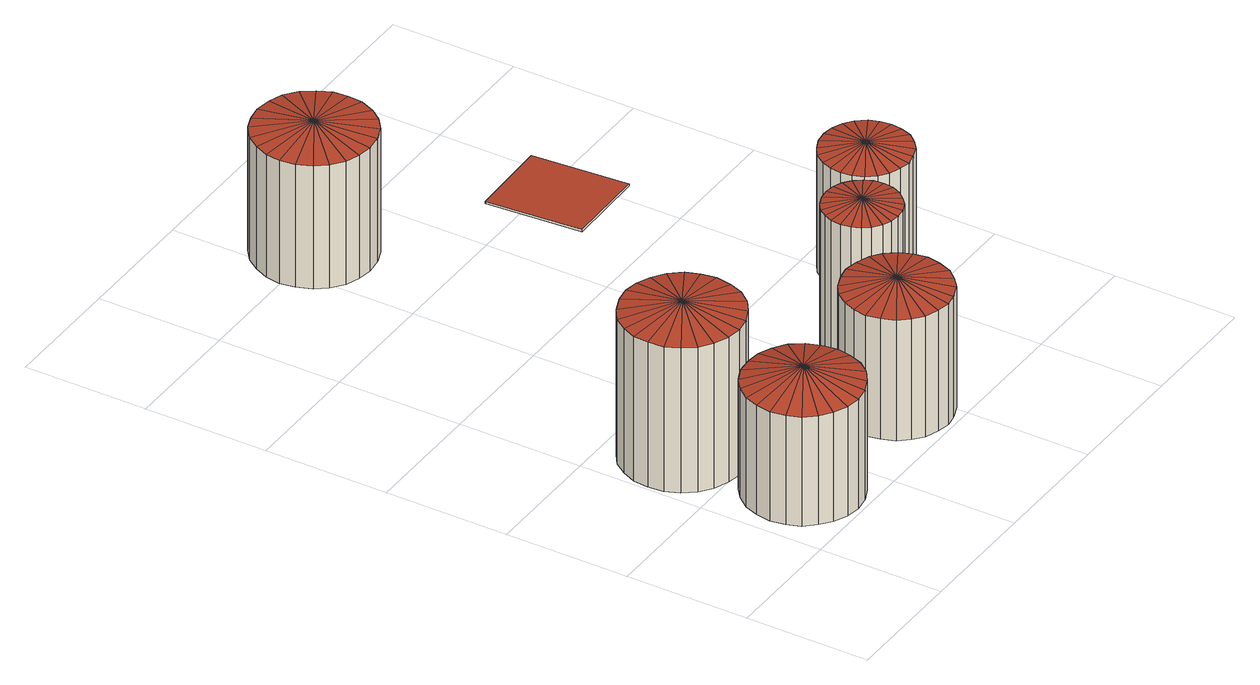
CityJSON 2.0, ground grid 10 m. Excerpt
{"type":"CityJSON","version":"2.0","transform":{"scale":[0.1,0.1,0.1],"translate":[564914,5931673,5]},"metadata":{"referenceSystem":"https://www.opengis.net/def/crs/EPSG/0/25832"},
"CityObjects":{
"building1":{"type":"Building","attributes":{"Grundfläche 2D":65.64,"Grundhöhe NN":5.63},"geometry":[{"type":"Solid","lod":"3","boundaries":[[[[0,1,2]],[[0,3,1]],[[0,2,4]],[[0,4,5]],[[0,5,6]],[[0,6,7]],[[0,7,8]],[[0,8,9]],[[0,9,10]],[[0,10,11]],[[0,11,12]],[[0,12,13]],[[0,13,14]],[[0,14,15]],[[0,15,16]],[[0,16,17]],[[0,17,18]],[[0,18,19]],[[0,19,20]],[[0,20,21]],[[0,21,22]],[[0,22,23]],[[0,23,24]],[[0,24,3]],[[25,26,2,1]],[[26,27,4,2]],[[27,28,5,4]],[[28,29,6,5]],[[29,30,7,6]],[[30,31,8,7]],[[31,32,9,8]],[[32,33,10,9]],[[33,34,11,10]],[[34,35,12,11]],[[35,36,13,12]],[[36,37,14,13]],[[37,38,15,14]],[[38,39,16,15]],[[39,40,17,16]],[[40,41,18,17]],[[41,42,19,18]],[[42,43,20,19]],[[43,44,21,20]],[[44,45,22,21]],[[45,46,23,22]],[[46,47,24,23]],[[48,25,1,3]],[[47,48,3,24]],[[38,37,36,35,34,33,32,31,30,29,28,27,26,25,48,47,46,45,44,43,42,41,40,39]]]],"semantics":{"surfaces":[{"type":"RoofSurface"},{"type":"WallSurface"},{"type":"GroundSurface"}],"values":[[0,0,0,0,0,0,0,0,0,0,0,0,0,0,0,0,0,0,0,0,0,0,0,0,1,1,1,1,1,1,1,1,1,1,1,1,1,1,1,1,1,1,1,1,1,1,1,1,2]]}}]},
"building2":{"type":"Building","attributes":{"Grundfläche 2D":69.13,"Grundhöhe NN":5.6},"geometry":[{"type":"Solid","lod":"3","boundaries":[[[[49,50,51]],[[51,50,52]],[[53,50,49]],[[54,50,53]],[[55,50,54]],[[56,50,55]],[[57,50,56]],[[58,50,57]],[[59,50,58]],[[60,50,59]],[[61,50,60]],[[62,50,61]],[[63,50,62]],[[64,50,63]],[[65,50,64]],[[66,50,65]],[[67,50,66]],[[68,50,67]],[[69,50,68]],[[70,50,69]],[[71,50,70]],[[72,50,71]],[[73,50,72]],[[52,50,73]],[[49,51,74,75]],[[51,52,76,74]],[[53,49,75,77]],[[54,53,77,78]],[[55,54,78,79]],[[56,55,79,80]],[[57,56,80,81]],[[58,57,81,82]],[[59,58,82,83]],[[60,59,83,84]],[[61,60,84,85]],[[62,61,85,86]],[[63,62,86,87]],[[64,63,87,88]],[[65,64,88,89]],[[66,65,89,90]],[[67,66,90,91]],[[68,67,91,92]],[[69,68,92,93]],[[70,69,93,94]],[[71,70,94,95]],[[72,71,95,96]],[[73,72,96,97]],[[52,73,97,76]],[[80,79,78,77,75,74,76,97,96,95,94,93,92,91,90,89,88,87,86,85,84,83,82,81]]]],"semantics":{"surfaces":[{"type":"RoofSurface"},{"type":"WallSurface"},{"type":"GroundSurface"}],"values":[[0,0,0,0,0,0,0,0,0,0,0,0,0,0,0,0,0,0,0,0,0,0,0,0,1,1,1,1,1,1,1,1,1,1,1,1,1,1,1,1,1,1,1,1,1,1,1,1,2]]}}]},
"building3":{"type":"Building","attributes":{"Grundfläche 2D":55.83,"Grundhöhe NN":5.48},"geometry":[{"type":"Solid","lod":"3","boundaries":[[[[98,99,100]],[[100,99,101]],[[102,99,98]],[[103,99,102]],[[104,99,103]],[[105,99,104]],[[106,99,105]],[[107,99,106]],[[108,99,107]],[[109,99,108]],[[110,99,109]],[[111,99,110]],[[112,99,111]],[[113,99,112]],[[114,99,113]],[[115,99,114]],[[116,99,115]],[[117,99,116]],[[118,99,117]],[[119,99,118]],[[120,99,119]],[[121,99,120]],[[122,99,121]],[[101,99,122]],[[98,100,123,124]],[[102,98,124,125]],[[103,102,125,126]],[[104,103,126,127]],[[105,104,127,128]],[[106,105,128,129]],[[107,106,129,130]],[[108,107,130,131]],[[109,108,131,132]],[[110,109,132,133]],[[111,110,133,134]],[[112,111,134,135]],[[113,112,135,136]],[[114,113,136,137]],[[115,114,137,138]],[[116,115,138,139]],[[117,116,139,140]],[[118,117,140,141]],[[119,118,141,142]],[[120,119,142,143]],[[100,101,144,123]],[[121,120,143,145]],[[122,121,145,146]],[[101,122,146,144]],[[123,144,146,145,143,142,141,140,139,138,137,136,135,134,133,132,131,130,129,128,127,126,125,124]]]],"semantics":{"surfaces":[{"type":"RoofSurface"},{"type":"WallSurface"},{"type":"GroundSurface"}],"values":[[0,0,0,0,0,0,0,0,0,0,0,0,0,0,0,0,0,0,0,0,0,0,0,0,1,1,1,1,1,1,1,1,1,1,1,1,1,1,1,1,1,1,1,1,1,1,1,1,2]]}}]},
"building4":{"type":"Building","attributes":{"Grundfläche 2D":28.25,"Grundhöhe NN":5.5},"geometry":[{"type":"Solid","lod":"3","boundaries":[[[[147,148,149]],[[149,148,150]],[[151,148,147]],[[152,148,151]],[[153,148,152]],[[154,148,153]],[[155,148,154]],[[156,148,155]],[[157,148,156]],[[158,148,157]],[[159,148,158]],[[160,148,159]],[[161,148,160]],[[162,148,161]],[[163,148,162]],[[164,148,163]],[[165,148,164]],[[166,148,165]],[[167,148,166]],[[168,148,167]],[[169,148,168]],[[170,148,169]],[[171,148,170]],[[150,148,171]],[[172,173,147,149]],[[173,174,151,147]],[[174,175,152,151]],[[176,172,149,150]],[[175,177,153,152]],[[177,178,154,153]],[[178,179,155,154]],[[179,180,156,155]],[[180,181,157,156]],[[181,182,158,157]],[[182,183,159,158]],[[183,184,160,159]],[[184,185,161,160]],[[185,186,162,161]],[[186,187,163,162]],[[187,188,164,163]],[[188,189,165,164]],[[189,190,166,165]],[[190,191,167,166]],[[191,192,168,167]],[[192,193,169,168]],[[193,194,170,169]],[[194,195,171,170]],[[195,176,150,171]],[[195,194,193,192,191,190,189,188,187,186,185,184,183,182,181,180,179,178,177,175,174,173,172,176]]]],"semantics":{"surfaces":[{"type":"RoofSurface"},{"type":"WallSurface"},{"type":"GroundSurface"}],"values":[[0,0,0,0,0,0,0,0,0,0,0,0,0,0,0,0,0,0,0,0,0,0,0,0,1,1,1,1,1,1,1,1,1,1,1,1,1,1,1,1,1,1,1,1,1,1,1,1,2]]}}]},
"building5":{"type":"Building","attributes":{"Grundfläche 2D":68.55,"Grundhöhe NN":5.56},"geometry":[{"type":"Solid","lod":"3","boundaries":[[[[196,197,198]],[[196,199,197]],[[196,198,200]],[[196,200,201]],[[196,201,202]],[[196,202,203]],[[196,203,204]],[[196,204,205]],[[196,205,206]],[[196,206,207]],[[196,207,208]],[[196,208,209]],[[196,209,210]],[[196,210,211]],[[196,211,212]],[[196,212,213]],[[196,213,214]],[[196,214,215]],[[196,215,216]],[[196,216,217]],[[196,217,218]],[[196,218,219]],[[196,219,220]],[[196,220,199]],[[221,222,198,197]],[[223,221,197,199]],[[224,225,220,219]],[[225,223,199,220]],[[222,226,200,198]],[[226,227,201,200]],[[227,228,202,201]],[[228,229,203,202]],[[229,230,204,203]],[[230,231,205,204]],[[231,232,206,205]],[[232,233,207,206]],[[233,234,208,207]],[[234,235,209,208]],[[235,236,210,209]],[[236,237,211,210]],[[237,238,212,211]],[[238,239,213,212]],[[239,240,214,213]],[[240,241,215,214]],[[241,242,216,215]],[[242,243,217,216]],[[243,244,218,217]],[[244,224,219,218]],[[238,237,236,235,234,233,232,231,230,229,228,227,226,222,221,223,225,224,244,243,242,241,240,239]]]],"semantics":{"surfaces":[{"type":"RoofSurface"},{"type":"WallSurface"},{"type":"GroundSurface"}],"values":[[0,0,0,0,0,0,0,0,0,0,0,0,0,0,0,0,0,0,0,0,0,0,0,0,1,1,1,1,1,1,1,1,1,1,1,1,1,1,1,1,1,1,1,1,1,1,1,1,2]]}}]},
"building6":{"type":"Building","attributes":{"Grundfläche 2D":56.27,"Grundhöhe NN":9.87},"geometry":[{"type":"Solid","lod":"3","boundaries":[[[[245,246,247,248]],[[249,250,248,247]],[[250,251,245,248]],[[251,252,246,245]],[[252,249,247,246]],[[252,251,250,249]]]],"semantics":{"surfaces":[{"type":"RoofSurface"},{"type":"WallSurface"},{"type":"GroundSurface"}],"values":[[0,1,1,1,1,2]]}}]},
"building7":{"type":"Building","attributes":{"Grundfläche 2D":38.88,"Grundhöhe NN":5.65},"geometry":[{"type":"Solid","lod":"3","boundaries":[[[[253,254,255]],[[253,256,254]],[[253,255,257]],[[253,257,258]],[[253,258,259]],[[253,259,260]],[[253,260,261]],[[253,261,262]],[[253,262,263]],[[253,263,264]],[[253,264,265]],[[253,265,266]],[[253,266,267]],[[253,267,268]],[[253,268,269]],[[253,269,270]],[[253,270,271]],[[253,271,272]],[[253,272,273]],[[253,273,274]],[[253,274,275]],[[253,275,276]],[[253,276,277]],[[253,277,256]],[[278,279,255,254]],[[280,281,256,277]],[[281,278,254,256]],[[279,282,257,255]],[[282,283,258,257]],[[283,284,259,258]],[[284,285,260,259]],[[285,286,261,260]],[[286,287,262,261]],[[287,288,263,262]],[[288,289,264,263]],[[289,290,265,264]],[[290,291,266,265]],[[291,292,267,266]],[[292,293,268,267]],[[293,294,269,268]],[[294,295,270,269]],[[295,296,271,270]],[[296,297,272,271]],[[297,298,273,272]],[[298,299,274,273]],[[299,300,275,274]],[[300,301,276,275]],[[301,280,277,276]],[[294,293,292,291,290,289,288,287,286,285,284,283,282,279,278,281,280,301,300,299,298,297,296,295]]]],"semantics":{"surfaces":[{"type":"RoofSurface"},{"type":"WallSurface"},{"type":"GroundSurface"}],"values":[[0,0,0,0,0,0,0,0,0,0,0,0,0,0,0,0,0,0,0,0,0,0,0,0,1,1,1,1,1,1,1,1,1,1,1,1,1,1,1,1,1,1,1,1,1,1,1,1,2]]}}]}
},
"vertices":[
[57,49,113],[13,61,100],[11,49,100],[17,72,100],[13,37,100],[17,26,100],[25,17,100],[34,10,100],[45,5,100],[57,3,100],[69,5,100],[80,10,100],[90,17,100],[97,26,100],[101,37,100],[103,49,100],[101,61,100],[97,72,100],[90,82,100],[80,89,100],[69,94,100],[57,95,100],[45,94,100],[34,89,100],[25,82,100],[13,61,6],[11,49,6],[13,37,6],[17,26,6],[25,17,6],[34,10,6],[45,5,6],[57,3,6],[69,5,6],[80,10,6],[90,17,6],[97,26,6],[101,37,6],[103,49,6],[101,61,6],[97,72,6],[90,82,6],[80,89,6],[69,94,6],[57,95,6],[45,94,6],[34,89,6],[25,82,6],[17,72,6],
[94,157,131],[49,145,139],[96,145,131],[94,132,131],[90,168,131],[82,178,131],[72,185,131],[61,190,131],[49,192,131],[37,190,131],[25,185,131],[15,178,131],[8,168,131],[3,157,131],[2,145,131],[3,132,131],[8,121,131],[15,111,131],[25,104,131],[37,99,131],[49,97,131],[61,99,131],[72,104,131],[82,111,131],[90,121,131],[96,145,6],[94,157,6],[94,132,6],[90,168,6],[82,178,6],[72,185,6],[61,190,6],[49,192,6],[37,190,6],[25,185,6],[15,178,6],[8,168,6],[3,157,6],[2,145,6],[3,132,6],[8,121,6],[15,111,6],[25,104,6],[37,99,6],[49,97,6],[61,99,6],[72,104,6],[82,111,6],[90,121,6],
[210,17,109],[181,47,117],[202,10,109],[191,6,109],[217,25,109],[221,36,109],[223,47,109],[221,58,109],[217,68,109],[210,77,109],[202,83,109],[191,87,109],[180,89,109],[170,87,109],[159,83,109],[151,77,109],[144,68,109],[140,58,109],[138,47,109],[140,36,109],[144,25,109],[151,17,109],[159,10,109],[170,6,109],[181,4,109],[202,10,5],[210,17,5],[217,25,5],[221,36,5],[223,47,5],[221,58,5],[217,68,5],[210,77,5],[202,83,5],[191,87,5],[180,89,5],[170,87,5],[159,83,5],[151,77,5],[144,68,5],[140,58,5],[138,47,5],[140,36,5],[144,25,5],[151,17,5],[159,10,5],[191,6,5],[170,6,5],[181,4,5],
[202,107,128],[232,107,133],[203,115,128],[206,122,128],[203,99,128],[206,92,128],[210,86,128],[217,81,128],[224,78,128],[232,77,128],[240,78,128],[247,81,128],[253,86,128],[258,92,128],[261,99,128],[262,107,128],[261,115,128],[258,122,128],[253,128,128],[247,133,128],[240,136,128],[232,137,128],[224,136,128],[217,133,128],[210,128,128],[203,115,5],[202,107,5],[203,99,5],[206,92,5],[206,122,5],[210,86,5],[217,81,5],[224,78,5],[232,77,5],[240,78,5],[247,81,5],[253,86,5],[258,92,5],[261,99,5],[262,107,5],[261,115,5],[258,122,5],[253,128,5],[247,133,5],[240,136,5],[232,137,5],[224,136,5],[217,133,5],[210,128,5],
[129,500,119],[142,455,112],[153,459,112],[129,453,112],[163,467,112],[170,476,112],[175,488,112],[176,500,112],[175,512,112],[170,523,112],[163,533,112],[153,541,112],[142,545,112],[129,547,112],[117,545,112],[106,541,112],[96,533,112],[89,523,112],[84,512,112],[82,500,112],[84,488,112],[89,476,112],[96,467,112],[106,459,112],[117,455,112],[142,455,6],[153,459,6],[129,453,6],[106,459,6],[117,455,6],[163,467,6],[170,476,6],[175,488,6],[176,500,6],[175,512,6],[170,523,6],[163,533,6],[153,541,6],[142,545,6],[129,547,6],[117,545,6],[106,541,6],[96,533,6],[89,523,6],[84,512,6],[82,500,6],[84,488,6],[89,476,6],[96,467,6],
[256,397,51],[184,391,56],[190,314,56],[262,319,51],[190,314,54],[262,319,49],[256,397,49],[184,391,54],
[317,156,114],[299,125,108],[308,122,108],[292,131,108],[317,120,108],[326,122,108],[335,125,108],[342,131,108],[348,138,108],[351,147,108],[352,156,108],[351,165,108],[348,173,108],[342,181,108],[335,186,108],[326,190,108],[317,191,108],[308,190,108],[299,186,108],[292,181,108],[286,173,108],[283,165,108],[282,156,108],[283,147,108],[286,138,108],[299,125,7],[308,122,7],[286,138,7],[292,131,7],[317,120,7],[326,122,7],[335,125,7],[342,131,7],[348,138,7],[351,147,7],[352,156,7],[351,165,7],[348,173,7],[342,181,7],[335,186,7],[326,190,7],[317,191,7],[308,190,7],[299,186,7],[292,181,7],[286,173,7],[283,165,7],[282,156,7],[283,147,7]
]}
